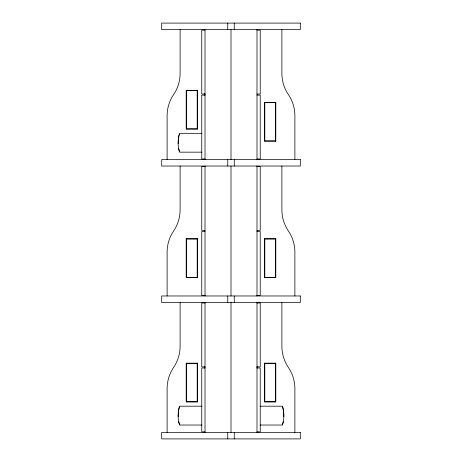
<?xml version="1.0" encoding="UTF-8"?>
<svg xmlns="http://www.w3.org/2000/svg" width="462" height="462" viewBox="0 0 462 462"><rect width="100%" height="100%" fill="white"/><g stroke="black" fill="none" stroke-linecap="round" stroke-linejoin="round"><path stroke-width="0.69" d="M179.36 134.136L178.65 137.035L178.193 143.682M179.36 407.005L178.65 409.904L178.193 416.551M282.64 424.22L283.35 421.315M205.013 30.14L201.761 30.14L201.761 94.023L205.013 94.023M256.988 30.14L260.233 30.14L260.233 94.023L256.988 94.023M205.013 95.108L201.761 95.108L201.761 158.992L205.013 158.992M256.988 95.108L260.233 95.108L260.233 158.992L256.988 158.992M201.906 133.322L179.556 133.322A31.953 31.953 0 0 0 179.556 152.16L201.906 152.16M205.013 166.574L201.761 166.574L201.761 230.457L205.013 230.457M256.988 166.574L260.233 166.574L260.233 230.457L256.988 230.457M205.013 231.543L201.761 231.543L201.761 295.426L205.013 295.426M256.988 231.543L260.233 231.543L260.233 295.426L256.988 295.426M205.013 303.008L201.761 303.008L201.761 366.892L205.013 366.892M256.988 303.008L260.233 303.008L260.233 366.892L256.988 366.892M205.013 367.977L201.761 367.977L201.761 431.86L205.013 431.86M256.988 367.977L260.233 367.977L260.233 431.86L256.988 431.86M201.906 406.19L179.556 406.19A31.953 31.953 0 0 0 179.556 425.028L201.906 425.028M260.094 406.19L282.444 406.19A31.953 31.953 0 0 1 282.444 425.028L260.094 425.028M282.64 407.005L283.35 409.904L283.807 416.551M178.65 148.446L179.36 151.351M178.65 421.315L179.36 424.22M294.883 159.534L294.883 116.222A37.751 37.751 0 0 0 288.386 94.566A37.751 37.751 0 0 1 281.889 72.909L281.889 29.597M294.883 295.969L294.883 252.656A37.751 37.751 0 0 0 288.386 231A37.751 37.751 0 0 1 281.889 209.344L281.889 166.031M294.883 432.403L294.883 389.091A37.751 37.751 0 0 0 288.386 367.434A37.751 37.751 0 0 1 281.889 345.778L281.889 302.466M283.668 414.674L283.668 416.551M275.687 102.379L275.687 141.089M275.687 238.814L275.687 277.523M275.687 363.178L275.687 401.888M264.443 102.379L264.443 141.089M264.443 238.814L264.443 277.523M264.443 363.178L264.443 401.888M257.178 366.539L257.178 367.971M256.988 29.597L256.988 159.534M256.988 166.031L256.988 295.969M256.988 302.466L256.988 432.403M234.251 23.1L234.251 29.597M234.251 159.534L234.251 166.031M234.251 295.969L234.251 302.466M234.251 432.403L234.251 438.9M231 29.597L231 159.534M231 166.031L231 295.969M231 302.466L231 432.403M227.749 23.1L227.749 29.597M227.749 159.534L227.749 166.031M227.749 295.969L227.749 302.466M227.749 432.403L227.749 438.9M205.013 29.597L205.013 159.534M205.013 166.031L205.013 295.969M205.013 302.466L205.013 432.403M204.822 93.67L204.822 95.103M204.822 366.539L204.822 367.971M197.557 90.309L197.557 129.019M197.557 238.814L197.557 277.523M197.557 363.178L197.557 401.888M186.313 90.309L186.313 129.019M186.313 238.814L186.313 277.523M186.313 363.178L186.313 401.888M180.105 29.597L180.105 72.909A37.751 37.751 0 0 1 173.608 94.566A37.751 37.751 0 0 0 167.111 116.222L167.111 159.534M180.105 166.031L180.105 209.344A37.751 37.751 0 0 1 173.608 231A37.751 37.751 0 0 0 167.111 252.656L167.111 295.969M180.105 302.466L180.105 345.778A37.751 37.751 0 0 1 173.608 367.434A37.751 37.751 0 0 0 167.111 389.091L167.111 432.403M178.332 141.805L178.332 143.682M178.332 414.674L178.332 416.551M300.3 23.1L161.7 23.1L161.7 29.597L300.3 29.597L300.3 23.1M197.638 90.309L186.232 90.309L186.232 129.019L197.638 129.019L197.638 90.309M197.193 90.46L186.405 90.46L186.405 128.898L197.193 128.898L197.193 90.46M275.768 102.379L264.362 102.379L264.362 141.089L275.768 141.089L275.768 102.379M275.595 102.529L264.807 102.529L264.807 140.968L275.595 140.968L275.595 102.529M300.3 159.534L161.7 159.534L161.7 166.031L300.3 166.031L300.3 159.534M197.638 238.814L186.232 238.814L186.232 277.523L197.638 277.523L197.638 238.814M275.768 238.814L264.362 238.814L264.362 277.523L275.768 277.523L275.768 238.814M197.193 238.964L186.405 238.964L186.405 277.402L197.193 277.402L197.193 238.964M275.595 238.964L264.807 238.964L264.807 277.402L275.595 277.402L275.595 238.964M300.3 295.969L161.7 295.969L161.7 302.466L300.3 302.466L300.3 295.969M197.638 363.178L186.232 363.178L186.232 401.888L197.638 401.888L197.638 363.178M275.768 363.178L264.362 363.178L264.362 401.888L275.768 401.888L275.768 363.178M197.193 363.328L186.405 363.328L186.405 401.767L197.193 401.767L197.193 363.328M275.595 363.328L264.807 363.328L264.807 401.767L275.595 401.767L275.595 363.328M300.3 432.403L161.7 432.403L161.7 438.9L300.3 438.9L300.3 432.403"/></g></svg>
